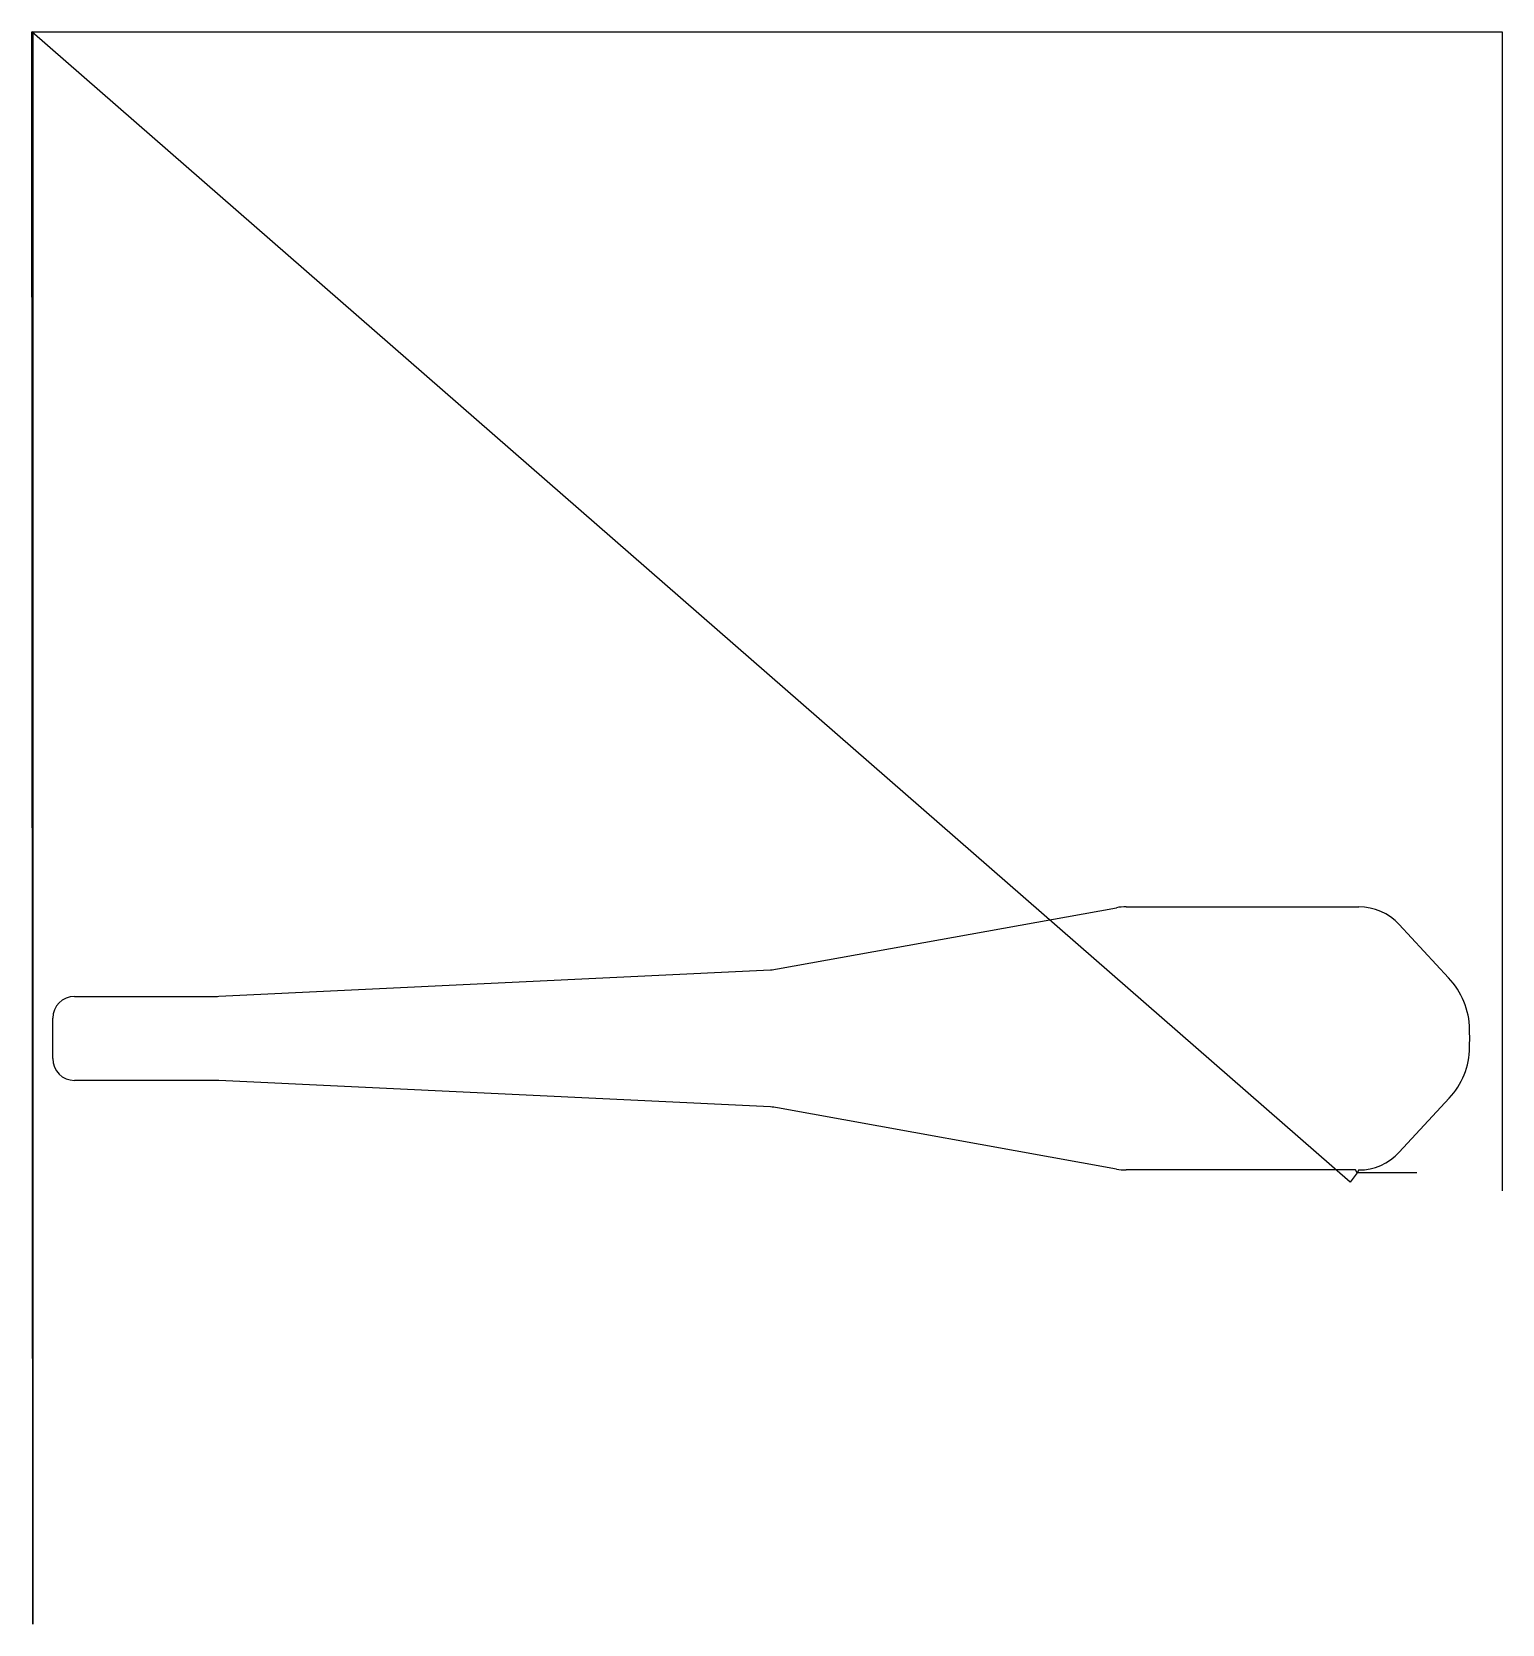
# Model space of a CAD drawing. Header units: metres. Extents: x 0 to 1346, y 0 to 1458.
import ezdxf

# ---------------------------------------------------------------- set-up
doc = ezdxf.new("R2010")
doc.units = ezdxf.units.M

msp = doc.modelspace()

# ---------------------------------------------------------------- linework, layer by layer
at = {"layer": 'TOOL_0'}
for p, q in [((1207.118, 404.626), (0.001, 1458.097)), ((0.001, 1458.097), (1.001, 1458.097)), ((1.001, 0.002), (0.001, 1458.097)), ((0.001, 1458.097), (1.001, 1458.097)), ((1.001, 1458.097), (1.001, 0.002)), ((1.001, 1458.097), (1346.368, 1458.097)), ((1346.368, 1458.097), (1346.368, 397.771)), ((1002.065, 656.888), (1215.025, 656.888)), ((682.717, 599.937), (993.077, 656.082)), ((1252.078, 640.7), (1297.308, 591.856)), ((171.254, 574.945), (676.281, 599.203)), ((39.08, 574.888), (168.88, 574.888)), ((19.08, 517.888), (19.08, 554.888)), ((168.88, 497.888), (39.08, 497.888)), ((676.281, 473.573), (171.255, 497.831)), ((1297.938, 481.601), (1252.078, 432.077)), ((993.077, 416.694), (682.718, 472.839)), ((1212.025, 415.887), (1002.065, 415.887)), ((1213.526, 413.289), (1207.118, 404.626)), ((1213.525, 413.287), (1212.025, 415.887)), ((1268.17, 413.287), (1213.525, 413.287)), ((1215.025, 415.889), (1213.526, 413.289)), ((1346.368, 397.771), (1346.368, 396.771))]:
    msp.add_line(p, q, dxfattribs=at)
for centre, radius, start, end in [((1002.652, 599.855), 57.036, 90.589684, 99.664297), ((1214.885, 606.068), 50.82, 42.957921, 89.842161), ((673.906, 648.646), 49.5, 272.750095, 280.253392), ((1246.276, 543.5), 70.303, 0.97558, 43.457696), ((39.08, 554.888), 20, 90, 180), ((168.88, 624.388), 49.5, 270, 272.748939), ((779.63, 536.388), 537.003, 359.113433, 0.886567), ((1246.577, 529.162), 70, 317.199884, 359.113522), ((39.08, 517.888), 20, 180, 270), ((168.88, 448.388), 49.5, 87.249905, 90), ((673.906, 424.13), 49.5, 79.745469, 87.249905), ((1214.885, 466.708), 50.82, 270.157842, 317.042905), ((1002.652, 472.92), 57.036, 260.335535, 269.410316)]:
    msp.add_arc(centre, radius, start, end, dxfattribs=at)

doc.saveas('drawing.dxf')
